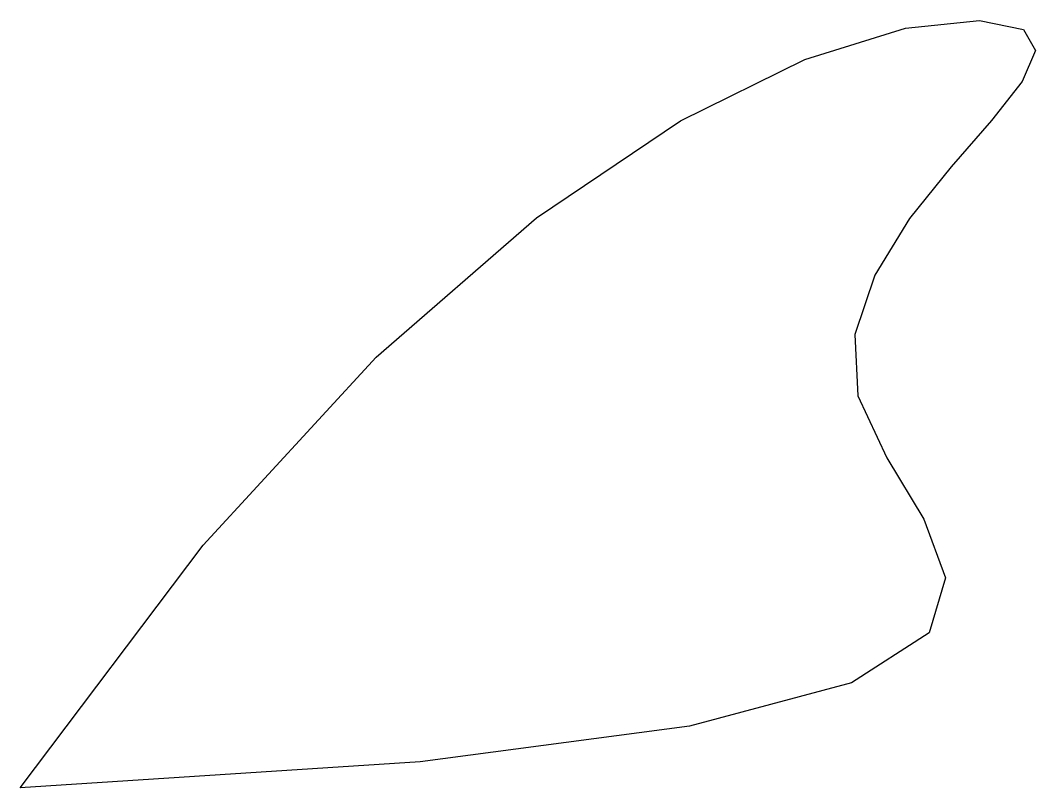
# Model space of a CAD drawing. Extents: x 20 to 35.3, y 0 to 11.5.
import ezdxf

# ---------------------------------------------------------------- set-up
doc = ezdxf.new("R2010")
doc.units = 0
doc.header["$MEASUREMENT"] = 0

msp = doc.modelspace()

# ---------------------------------------------------------------- linework, layer by layer
msp.add_lwpolyline([(20, 0), (22.748, 3.648), (25.353, 6.473), (27.764, 8.569), (29.93, 10.029), (31.797, 10.948), (33.313, 11.42), (34.428, 11.539), (35.088, 11.4), (35.271, 11.083), (35.07, 10.62), (34.605, 10.032), (34, 9.338), (33.375, 8.557), (32.851, 7.709), (32.552, 6.814), (32.598, 5.89), (33.034, 4.958), (33.589, 4.04), (33.917, 3.155), (33.671, 2.327), (32.503, 1.575), (30.067, 0.923), (26.015, 0.391), (20, 0)])

doc.saveas('drawing.dxf')
